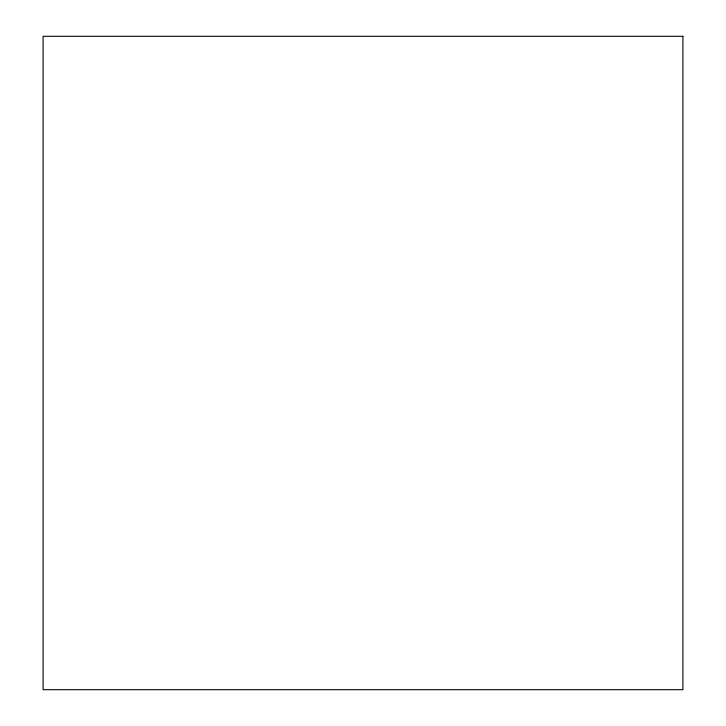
<?xml version="1.0" encoding="UTF-8"?>
<svg xmlns="http://www.w3.org/2000/svg" width="726" height="726" viewBox="0 0 726 726"><rect width="100%" height="100%" fill="white"/><g stroke="black" fill="none" stroke-linecap="round" stroke-linejoin="round"><path stroke-width="1.09" d="M682.903 36.3L43.097 36.3L43.097 689.7L682.903 689.7L682.903 36.3"/></g></svg>
